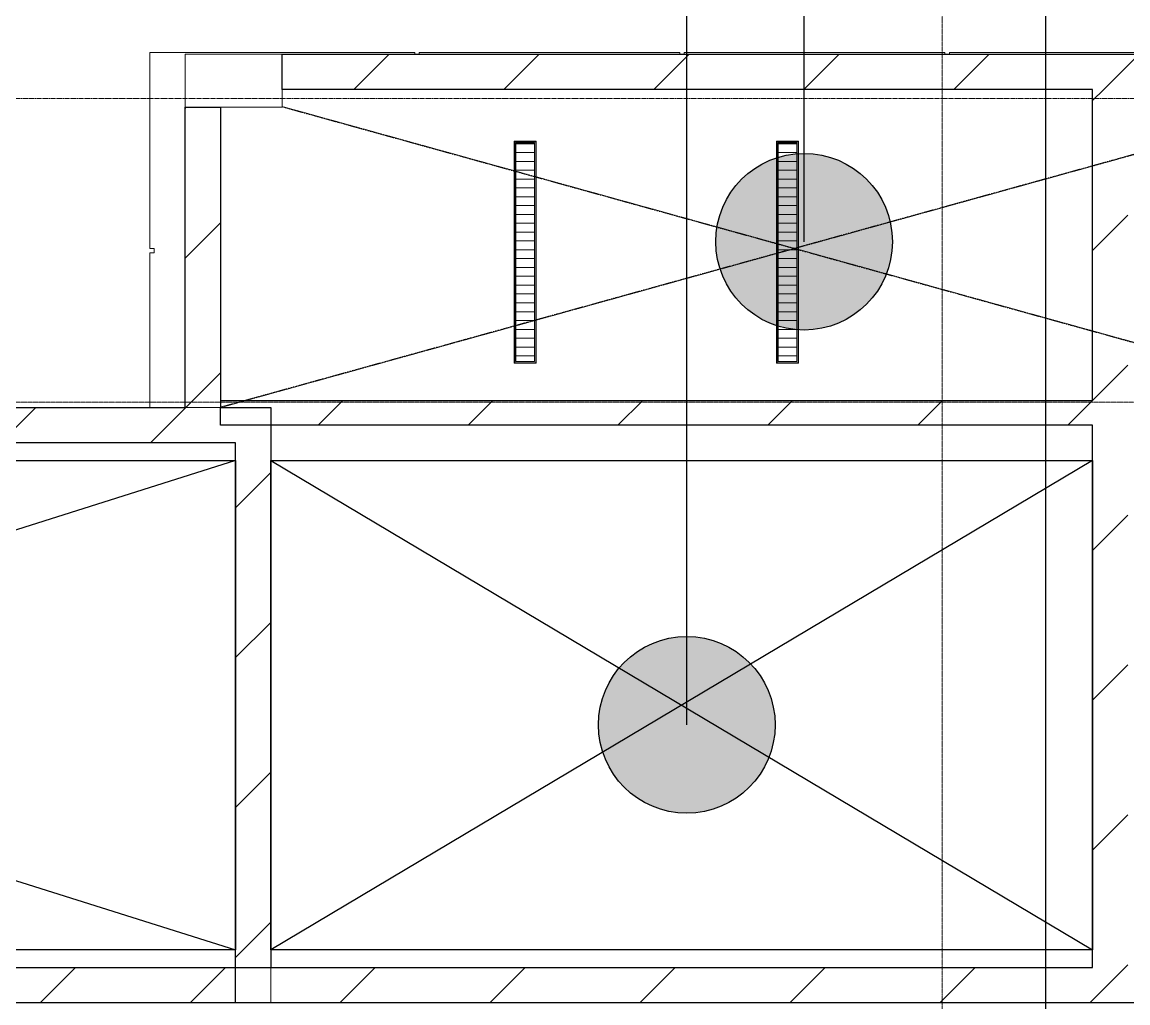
# Model space of a CAD drawing. Header units: millimetres. Extents: x 984 to 425800, y -34355 to 59419.
# Drawn here: x 130409 to 136666, y 12852 to 18403 of the extents above; entities that cross this region are included whole.
import ezdxf

# ---------------------------------------------------------------- set-up
doc = ezdxf.new("R2010")
doc.units = ezdxf.units.MM
for name, pattern in [('DPA_Grid _ Level 100', [10, 5.5, -1.6, 1.3, -1.6]), ('DPA_Hidden 100', [7.2, 4.7, -2.5]), ('DPA_Overhead 100', [2.75, 1.75, -1])]:
    doc.linetypes.add(name, pattern=pattern)
for name, color, linetype, lineweight in [('_ _ A-DETL-OPENING', 1, 'Continuous', 25), ('A-COLS-E', 1, 'Continuous', 9), ('A-DETL', 1, 'Continuous', 70), ('A-FLOR-E', 2, 'Continuous', 9), ('A-FLOR-OVHD', 2, 'DPA_Overhead 100', 25), ('A-GLAZ-CURT', 2, 'Continuous', 9), ('A-ROOM-IDEN', 3, 'Continuous', 25), ('A-WALL', 5, 'Continuous', 9), ('A-WALL-PATT', 1, 'Continuous', 9), ('E-LITE-EQPM', 2, 'Continuous', 9), ('I-WALL-E', 2, 'Continuous', 9), ('S-GRID', 251, 'Continuous', 9), ('S-STRS-MBND', 2, 'Continuous', 9), ('WALL-E', 2, 'Continuous', 9)]:
    doc.layers.add(name, color=color, linetype=linetype, lineweight=lineweight)
pattern_1 = [(45, (1017098.17, 0), (-424.26407, 424.26407), [])]

# ---------------------------------------------------------------- blocks, each defined once
blk = doc.blocks.new('DPA_Rectangular - 550 x 300 mm-16845511-4110-01 GROUND LEVEL - REFLECTED CEILING PLAN')
at = {"layer": 'A-COLS-E'}
for p, q in [((-275, -150), (-275, 150)), ((-275, 150), (275, 150)), ((275, 150), (275, -150)), ((275, -150), (-275, -150))]:
    blk.add_line(p, q, dxfattribs=at)
blk = doc.blocks.new('CP_Facade_FeaturePanel - FeaturePanel-V62-4110-01 GROUND LEVEL - REFLECTED CEILING PLAN')
at = {"layer": 'A-GLAZ-CURT'}
for p, q in [((-340, 50), (-135, 50)), ((-135, 50), (-340, 50)), ((-340, 0), (340, 0)), ((340, 0), (-340, 0)), ((-135.6, 50), (-280, 50)), ((-280, 50), (-135, 50)), ((-280, 50), (-141.8, 50)), ((-135, 50), (-280, 50)), ((-214.4, 50), (-280, 50)), ((-280, 50), (-248.5, 50)), ((-117.7, 0), (-280, 0)), ((-280, 0), (-117.7, 0)), ((-280, 0), (-10, 0)), ((-141.8, 0), (-280, 0)), ((-248.5, 0), (-280, 0)), ((-280, 0), (-214.4, 0)), ((-248.5, 50), (-214.4, 50)), ((-214.4, 0), (-248.5, 0)), ((-209.4, 50), (-144.6, 50)), ((-144.6, 0), (-209.4, 0)), ((-191, 50), (-206.4, 50)), ((-206.4, 0), (-191, 0)), ((-135, 50), (-191, 50)), ((-191, 0), (-90.7, 0)), ((-144.6, 50), (-155.8, 50)), ((-155.8, 0), (-144.6, 0)), ((-153.8, 50), (-140.4, 50)), ((-90.7, 0), (-153.8, 0)), ((-141.8, 50), (-135.8, 50)), ((-10, 0), (-141.8, 0)), ((-68.1, 0), (-89.1, 0)), ((-88, 0), (0, 0)), ((-87.4, 0), (0, 0)), ((0, 0), (-86.9, 0)), ((0, 0), (-68.1, 0)), ((68.1, 0), (0, 0)), ((0, 0), (87.4, 0)), ((86.9, 0), (0, 0)), ((0, 0), (88, 0)), ((141.8, 0), (10, 0)), ((10, 0), (280, 0)), ((89.1, 0), (68.1, 0)), ((153.8, 0), (90.7, 0)), ((90.7, 0), (191, 0)), ((117.7, 0), (280, 0)), ((280, 0), (117.7, 0)), ((280, 0), (141.8, 0)), ((144.6, 0), (155.8, 0)), ((209.4, 0), (144.6, 0)), ((191, 0), (206.4, 0)), ((248.5, 0), (214.4, 0)), ((214.4, 0), (280, 0)), ((280, 0), (248.5, 0))]:
    blk.add_line(p, q, dxfattribs=at)
blk = doc.blocks.new('CP_Facade_FeaturePanel - FeaturePanel-V63-4110-01 GROUND LEVEL - REFLECTED CEILING PLAN')
at = {"layer": 'A-GLAZ-CURT'}
for p, q in [((-340, 0), (340, 0)), ((340, 0), (-340, 0)), ((-117.7, 0), (-280, 0)), ((-280, 0), (-117.7, 0)), ((-280, 0), (-10, 0)), ((-141.8, 0), (-280, 0)), ((-248.5, 0), (-280, 0)), ((-280, 0), (-214.4, 0)), ((-214.4, 0), (-248.5, 0)), ((-144.6, 0), (-209.4, 0)), ((-206.4, 0), (-191, 0)), ((-191, 0), (-90.7, 0)), ((-155.8, 0), (-144.6, 0)), ((-90.7, 0), (-153.8, 0)), ((-10, 0), (-141.8, 0)), ((-68.1, 0), (-89.1, 0)), ((-88, 0), (0, 0)), ((-87.4, 0), (0, 0)), ((0, 0), (-86.9, 0)), ((0, 0), (-68.1, 0)), ((68.1, 0), (0, 0)), ((0, 0), (87.4, 0)), ((86.9, 0), (0, 0)), ((0, 0), (88, 0)), ((141.8, 0), (10, 0)), ((10, 0), (280, 0)), ((89.1, 0), (68.1, 0)), ((93.7, 0), (191, 0)), ((153.8, 0), (94.2, 0)), ((117.7, 0), (280, 0)), ((280, 0), (117.7, 0)), ((280, 0), (141.8, 0)), ((144.6, 0), (155.8, 0)), ((209.4, 0), (144.6, 0)), ((191, 0), (206.4, 0)), ((248.5, 0), (214.4, 0)), ((214.4, 0), (280, 0)), ((280, 0), (248.5, 0))]:
    blk.add_line(p, q, dxfattribs=at)
blk = doc.blocks.new('DPA_AR_LIGHTING_L4 - Standart-18567080-4110-01 GROUND LEVEL - REFLECTED CEILING PLAN')
at = {"layer": 'E-LITE-EQPM'}
for p, q in [((127.3, -170.9), (127.3, -45.9)), ((127.3, -45.9), (1384.3, -45.9)), ((1381.3, -48.9), (130.3, -48.9)), ((130.3, -48.9), (130.3, -167.9)), ((130.3, -167.9), (130.3, -48.9)), ((130.3, -48.9), (1381.3, -48.9)), ((1374.3, -55.9), (137.3, -55.9)), ((137.3, -160.9), (137.3, -55.9)), ((142.3, -55.9), (142.3, -160.9)), ((192.3, -55.9), (192.3, -160.9)), ((242.3, -55.9), (242.3, -160.9)), ((292.3, -55.9), (292.3, -160.9)), ((342.3, -55.9), (342.3, -160.9)), ((392.3, -55.9), (392.3, -160.9)), ((442.3, -55.9), (442.3, -160.9)), ((492.3, -55.9), (492.3, -160.9)), ((542.3, -55.9), (542.3, -160.9)), ((592.3, -55.9), (592.3, -160.9)), ((642.3, -55.9), (642.3, -160.9)), ((692.3, -55.9), (692.3, -160.9)), ((742.3, -55.9), (742.3, -160.9)), ((792.3, -55.9), (792.3, -160.9)), ((842.3, -55.9), (842.3, -160.9)), ((892.3, -55.9), (892.3, -160.9)), ((942.3, -55.9), (942.3, -160.9)), ((992.3, -55.9), (992.3, -160.9)), ((1042.3, -55.9), (1374.3, -55.9)), ((1042.3, -55.9), (1042.3, -160.9)), ((1092.3, -55.9), (1092.3, -160.9)), ((1142.3, -55.9), (1142.3, -160.9)), ((1192.3, -55.9), (1192.3, -160.9)), ((1242.3, -55.9), (1242.3, -160.9)), ((1292.3, -55.9), (1292.3, -160.9)), ((1342.3, -55.9), (1342.3, -160.9)), ((1374.3, -55.9), (1374.3, -160.9)), ((1381.3, -167.9), (1381.3, -48.9)), ((1381.3, -48.9), (1381.3, -167.9)), ((1384.3, -45.9), (1384.3, -170.9)), ((1384.3, -170.9), (127.3, -170.9)), ((130.3, -167.9), (1381.3, -167.9)), ((1381.3, -167.9), (130.3, -167.9)), ((1374.3, -160.9), (137.3, -160.9))]:
    blk.add_line(p, q, dxfattribs=at)

msp = doc.modelspace()

# ---------------------------------------------------------------- hatches: boundary and pattern name
at = {"layer": 'A-ROOM-IDEN'}
h = msp.add_hatch(color=256, dxfattribs=at)
edge = h.paths.add_edge_path()
edge.add_arc((134833.6, 17160.5), 500, 0, 360)
h = msp.add_hatch(color=256, dxfattribs=at)
edge = h.paths.add_edge_path()
edge.add_arc((134169.7, 14425.8), 500, 0, 360)
at = {"layer": 'A-WALL-PATT'}
h = msp.add_hatch(dxfattribs=at)
h.set_pattern_fill('FP_2', color=256, style=0, pattern_type=2)
h.set_pattern_definition(pattern_1)
h.paths.add_polyline_path([(134524.2, 18022), (136180.8, 18022), (136180.8, 18222), (131880.8, 18222), (131880.8, 18022)])
h = msp.add_hatch(dxfattribs=at)
h.set_pattern_fill('FP_2', color=256, style=0, pattern_type=2)
h.set_pattern_definition(pattern_1)
h.paths.add_polyline_path([(143604, 18022), (144080.5, 18022), (144080.5, 18222), (136180.8, 18222), (136180.8, 18022), (143240.8, 18022)])
h = msp.add_hatch(dxfattribs=at)
h.set_pattern_fill('FP_2', color=256, style=0, pattern_type=2)
h.set_pattern_definition(pattern_1)
h.paths.add_polyline_path([(136665.8, 16262), (136665.8, 18022), (136465.8, 18022), (136465.8, 16262)])
h = msp.add_hatch(dxfattribs=at)
h.set_pattern_fill('FP_2', color=256, style=0, pattern_type=2)
h.set_pattern_definition(pattern_1)
h.paths.add_polyline_path([(131330.8, 16222), (131530.8, 16222), (131530.8, 17922), (131330.8, 17922)])
h = msp.add_hatch(dxfattribs=at)
h.set_pattern_fill('FP_2', color=256, style=0, pattern_type=2)
h.set_pattern_definition(pattern_1)
h.paths.add_polyline_path([(131615.8, 16022), (131615.8, 16222), (122615.8, 16222), (122615.8, 16022), (128713.1, 16022)])
h = msp.add_hatch(dxfattribs=at)
h.set_pattern_fill('FP_2', color=256, style=0, pattern_type=2)
h.set_pattern_definition(pattern_1)
h.paths.add_polyline_path([(150465.8, 16122), (150590.8, 16122), (150590.8, 16262), (131530.8, 16262), (131530.8, 16122), (149051.8, 16122)])
h = msp.add_hatch(dxfattribs=at)
h.set_pattern_fill('FP_2', color=256, style=0, pattern_type=2)
h.set_pattern_definition(pattern_1)
h.paths.add_polyline_path([(131815.8, 12852), (131815.8, 16222), (131615.8, 16222), (131618.7, 12852)])
h = msp.add_hatch(dxfattribs=at)
h.set_pattern_fill('FP_2', color=256, style=0, pattern_type=2)
h.set_pattern_definition(pattern_1)
h.paths.add_polyline_path([(136665.8, 13052), (136665.8, 16122), (136465.8, 16122), (136465.8, 13052)])
h = msp.add_hatch(dxfattribs=at)
h.set_pattern_fill('FP_2', color=256, style=0, pattern_type=2)
h.set_pattern_definition(pattern_1)
h.paths.add_polyline_path([(131815.8, 12852), (131815.8, 13052), (122815.8, 13052), (122815.8, 12852), (131618.7, 12852)])
h = msp.add_hatch(dxfattribs=at)
h.set_pattern_fill('FP_2', color=256, style=0, pattern_type=2)
h.set_pattern_definition(pattern_1)
h.paths.add_polyline_path([(150465.8, 12852), (150465.8, 13052), (131815.8, 13052), (131815.8, 12852), (149778.2, 12852)])

# ---------------------------------------------------------------- linework, layer by layer
at = {"layer": '_ _ A-DETL-OPENING'}
for p, q in [((131615.8, 15922), (122842.8, 13152)), ((122842.8, 15922), (131615.8, 13152)), ((122842.8, 15922), (131615.8, 15922)), ((131615.8, 15922), (131615.8, 13152)), ((131815.8, 13152), (131815.8, 15922)), ((131815.8, 15922), (136465.8, 15922)), ((136465.8, 15922), (131815.8, 13152)), ((131815.8, 15922), (136465.8, 13152)), ((136465.8, 15922), (136465.8, 13152)), ((131615.8, 13152), (122842.8, 13152)), ((136465.8, 13152), (131815.8, 13152))]:
    msp.add_line(p, q, dxfattribs=at)
at = {"layer": 'A-DETL', "linetype": 'DPA_Hidden 100', "lineweight": 9}
msp.add_line((169690.8, 17972), (120572.8, 17972), dxfattribs=at)
at = {"layer": 'A-FLOR-E'}
for p, q in [((131530.8, 18222), (150040.8, 18222)), ((150040.8, 18222), (131530.8, 18222)), ((131530.8, 16222), (131530.8, 17922)), ((131530.8, 17922), (131530.8, 16222)), ((131815.8, 13052), (131815.8, 16122)), ((131815.8, 16122), (131815.8, 13052)), ((131815.8, 12852), (131815.8, 13052))]:
    msp.add_line(p, q, dxfattribs=at)
at = {"layer": 'A-FLOR-OVHD'}
for p, q in [((138029.8, 18022), (131530.8, 16222)), ((131530.8, 17922), (131530.8, 16222)), ((131880.8, 17925.1), (138029.8, 16222))]:
    msp.add_line(p, q, dxfattribs=at)
at = {"layer": 'A-ROOM-IDEN'}
for p, q in [((134169.7, 14425.8), (134169.7, 36084.3)), ((134833.6, 17160.5), (134833.6, 33571.6)), ((136202.1, 11075.5), (136202.1, 31279.8))]:
    msp.add_line(p, q, dxfattribs=at)
for centre in [(134833.6, 17160.5), (134169.7, 14425.8)]:
    msp.add_circle(centre, 500, dxfattribs=at)
at = {"layer": 'A-WALL', "color": 7, "lineweight": 25}
for p, q in [((131880.8, 18022), (131880.8, 18222)), ((131880.8, 18222), (136180.8, 18222)), ((136180.8, 18222), (144380.5, 18222)), ((136180.8, 18022), (131880.8, 18022)), ((136465.8, 18022), (136180.8, 18022)), ((136465.8, 16262), (136465.8, 18022)), ((131330.8, 16222), (131330.8, 17922)), ((131330.8, 17922), (131530.8, 17922)), ((131530.8, 17922), (131530.8, 16262)), ((128635.8, 16222), (131330.8, 16222)), ((131530.8, 16262), (136465.8, 16262)), ((131530.8, 16122), (131530.8, 16222)), ((131530.8, 16222), (131615.8, 16222)), ((131615.8, 16222), (131815.8, 16222)), ((131815.8, 16222), (131815.8, 13052)), ((136465.8, 16122), (131530.8, 16122)), ((136465.8, 13052), (136465.8, 16122)), ((131615.8, 16022), (122815.8, 16022)), ((131615.8, 12852), (131615.8, 16022)), ((122815.8, 13052), (131815.8, 13052)), ((131815.8, 13052), (136465.8, 13052)), ((131815.8, 12852), (122815.8, 12852)), ((131815.8, 12852), (131615.8, 12852)), ((150465.8, 12852), (131815.8, 12852))]:
    msp.add_line(p, q, dxfattribs=at)
at = {"layer": 'I-WALL-E'}
for p, q in [((131130.8, 18222), (131130.8, 17122)), ((131130.8, 17122), (131130.8, 18222)), ((131130.8, 17122), (131130.8, 18222)), ((131330.8, 16222), (131330.8, 18222)), ((131330.8, 18222), (131330.8, 16222)), ((131330.8, 18222), (131330.8, 16222)), ((131155.8, 17122), (131130.8, 17122)), ((131130.8, 17122), (131155.8, 17122)), ((131130.8, 16222), (131130.8, 17097)), ((131130.8, 17097), (131130.8, 16222)), ((131130.8, 16222), (131130.8, 17097)), ((131130.8, 17097), (131155.8, 17097)), ((131155.8, 17097), (131130.8, 17097)), ((131155.8, 17097), (131155.8, 17122)), ((131155.8, 17122), (131155.8, 17097)), ((131330.8, 16022), (131130.8, 16022)), ((131330.8, 16022), (131130.8, 16022))]:
    msp.add_line(p, q, dxfattribs=at)
at = {"layer": 'S-GRID', "linetype": 'DPA_Grid _ Level 100'}
for p, q in [((135615.8, -30742.3), (135615.8, 54919.2)), ((415577.1, 16252), (62413.8, 16252))]:
    msp.add_line(p, q, dxfattribs=at)
at = {"layer": 'S-STRS-MBND'}
msp.add_line((131815.8, 15822), (131815.8, 13482), dxfattribs=at)
at = {"layer": 'WALL-E'}
for p, q in [((131130.8, 18232), (132630.8, 18232)), ((132630.8, 18232), (131130.8, 18232)), ((131130.8, 18222), (131130.8, 18232)), ((131130.8, 18222), (131130.8, 18232)), ((131330.8, 18222), (150040.8, 18222)), ((131530.8, 18222), (131330.8, 18222)), ((131330.8, 18222), (131330.8, 18022)), ((131330.8, 18022), (131330.8, 18222)), ((131330.8, 18222), (132630.8, 18222)), ((132630.8, 18222), (131330.8, 18222)), ((150040.8, 18222), (131530.8, 18222)), ((132630.8, 18232), (132630.8, 18222)), ((132630.8, 18222), (132630.8, 18232)), ((134130.8, 18232), (132655.8, 18232)), ((132655.8, 18232), (134130.8, 18232)), ((132655.8, 18222), (132655.8, 18232)), ((132655.8, 18232), (132655.8, 18222)), ((134130.8, 18222), (132655.8, 18222)), ((132655.8, 18222), (134130.8, 18222)), ((134130.8, 18232), (134130.8, 18222)), ((134130.8, 18222), (134130.8, 18232)), ((135630.8, 18232), (134155.8, 18232)), ((134155.8, 18232), (135630.8, 18232)), ((134155.8, 18222), (134155.8, 18232)), ((134155.8, 18232), (134155.8, 18222)), ((135630.8, 18222), (134155.8, 18222)), ((134155.8, 18222), (135630.8, 18222)), ((135630.8, 18232), (135630.8, 18222)), ((135630.8, 18222), (135630.8, 18232)), ((137130.8, 18232), (135655.8, 18232)), ((135655.8, 18232), (137130.8, 18232)), ((135655.8, 18222), (135655.8, 18232)), ((135655.8, 18232), (135655.8, 18222)), ((137130.8, 18222), (135655.8, 18222)), ((135655.8, 18222), (137130.8, 18222)), ((131330.8, 16222), (131330.8, 18022)), ((131330.8, 18022), (131330.8, 16222)), ((131530.8, 16222), (131530.8, 17922)), ((131530.8, 17922), (131530.8, 16222)), ((131530.8, 16222), (131330.8, 16222)), ((131330.8, 16222), (131530.8, 16222)), ((131815.8, 16022), (131815.8, 16122)), ((131815.8, 16022), (131815.8, 16122)), ((131815.8, 13052), (131815.8, 12852)), ((150465.8, 12852), (131815.8, 12852)), ((150465.8, 12852), (135380.8, 12852)), ((135380.8, 12852), (150465.8, 12852)), ((138450.8, 12852), (135730.8, 12852)), ((135730.8, 12852), (138450.8, 12852))]:
    msp.add_line(p, q, dxfattribs=at)

# ---------------------------------------------------------------- block references
at = {"layer": 'A-COLS-E'}
msp.add_blockref('DPA_Rectangular - 550 x 300 mm-16845511-4110-01 GROUND LEVEL - REFLECTED CEILING PLAN', (131605.8, 18072), dxfattribs=at)
at = {"layer": 'A-GLAZ-CURT', "rotation": 180}
for name, p in [('CP_Facade_FeaturePanel - FeaturePanel-V63-4110-01 GROUND LEVEL - REFLECTED CEILING PLAN', (136070.8, 12852)), ('CP_Facade_FeaturePanel - FeaturePanel-V62-4110-01 GROUND LEVEL - REFLECTED CEILING PLAN', (136750.8, 12852))]:
    msp.add_blockref(name, p, dxfattribs=at)
at = {"layer": 'E-LITE-EQPM', "extrusion": (0, 0, -1), "rotation": 269.9999999999998}
for p in [(-133147.2, 17856.8), (-134631.8, 17856.8)]:
    msp.add_blockref('DPA_AR_LIGHTING_L4 - Standart-18567080-4110-01 GROUND LEVEL - REFLECTED CEILING PLAN', p, dxfattribs=at)

doc.saveas('drawing.dxf')
